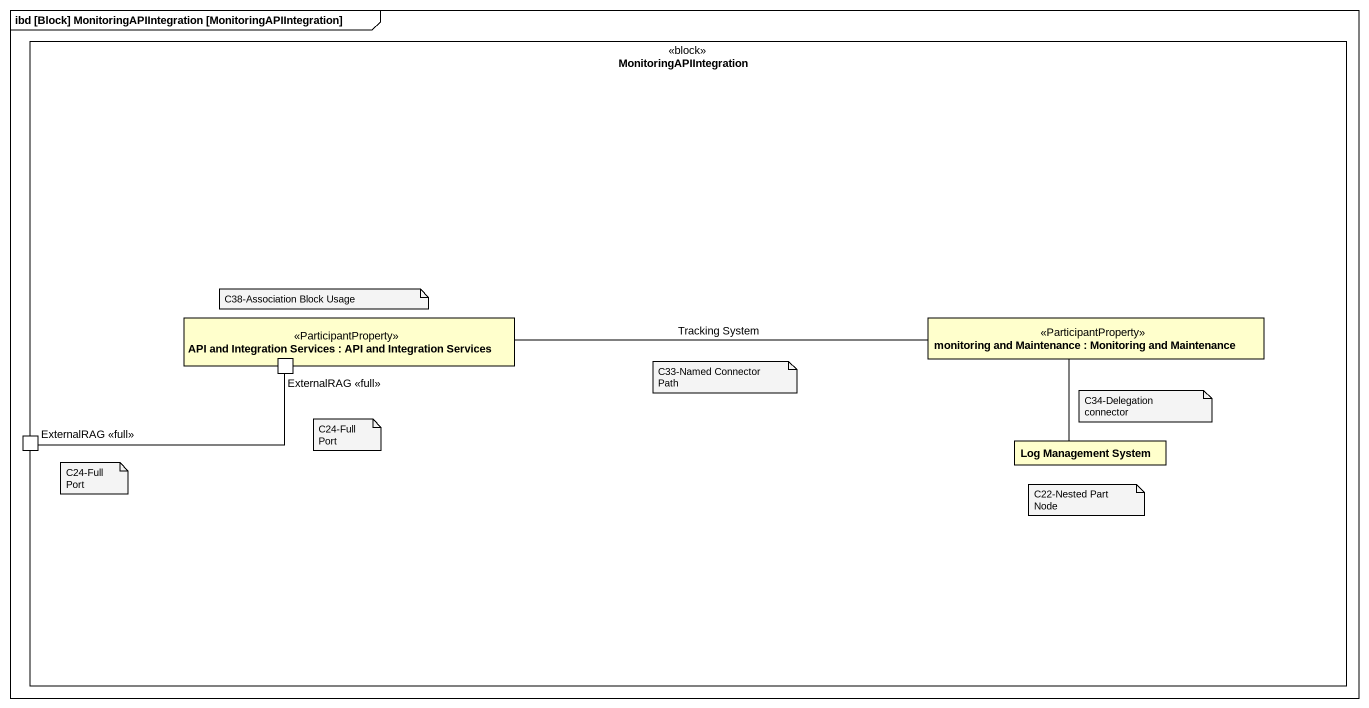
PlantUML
@startuml
mainframe ibd [Block] MonitoringAPIIntegration [MonitoringAPIIntegration]
rectangle MonitoringAPIIntegration <<block>> {
  rectangle "API and Integration Services : API and Integration Services" as API_and_Integration_Services <<ParticipantProperty>> {
    port "ExternalRAG <<full>>" as ExternalRAG_full
  }
  rectangle "monitoring and Maintenance : Monitoring and Maintenance" as monitoring_and_Maintenance <<ParticipantProperty>>
  port "ExternalRAG <<full>>" as ExternalRAG_full_2
  rectangle "Log Management System" as Log_Management_System
}
API_and_Integration_Services -right- monitoring_and_Maintenance : Tracking System
ExternalRAG_full_2 -right- ExternalRAG_full
Log_Management_System -up- monitoring_and_Maintenance
note as N1
  C38-Association Block Usage
end note
note as N2
  C33-Named Connector Path
end note
note as N3
  C24-Full Port
end note
note as N4
  C34-Delegation connector
end note
note as N5
  C24-Full Port
end note
note as N6
  C22-Nested Part Node
end note
@enduml
